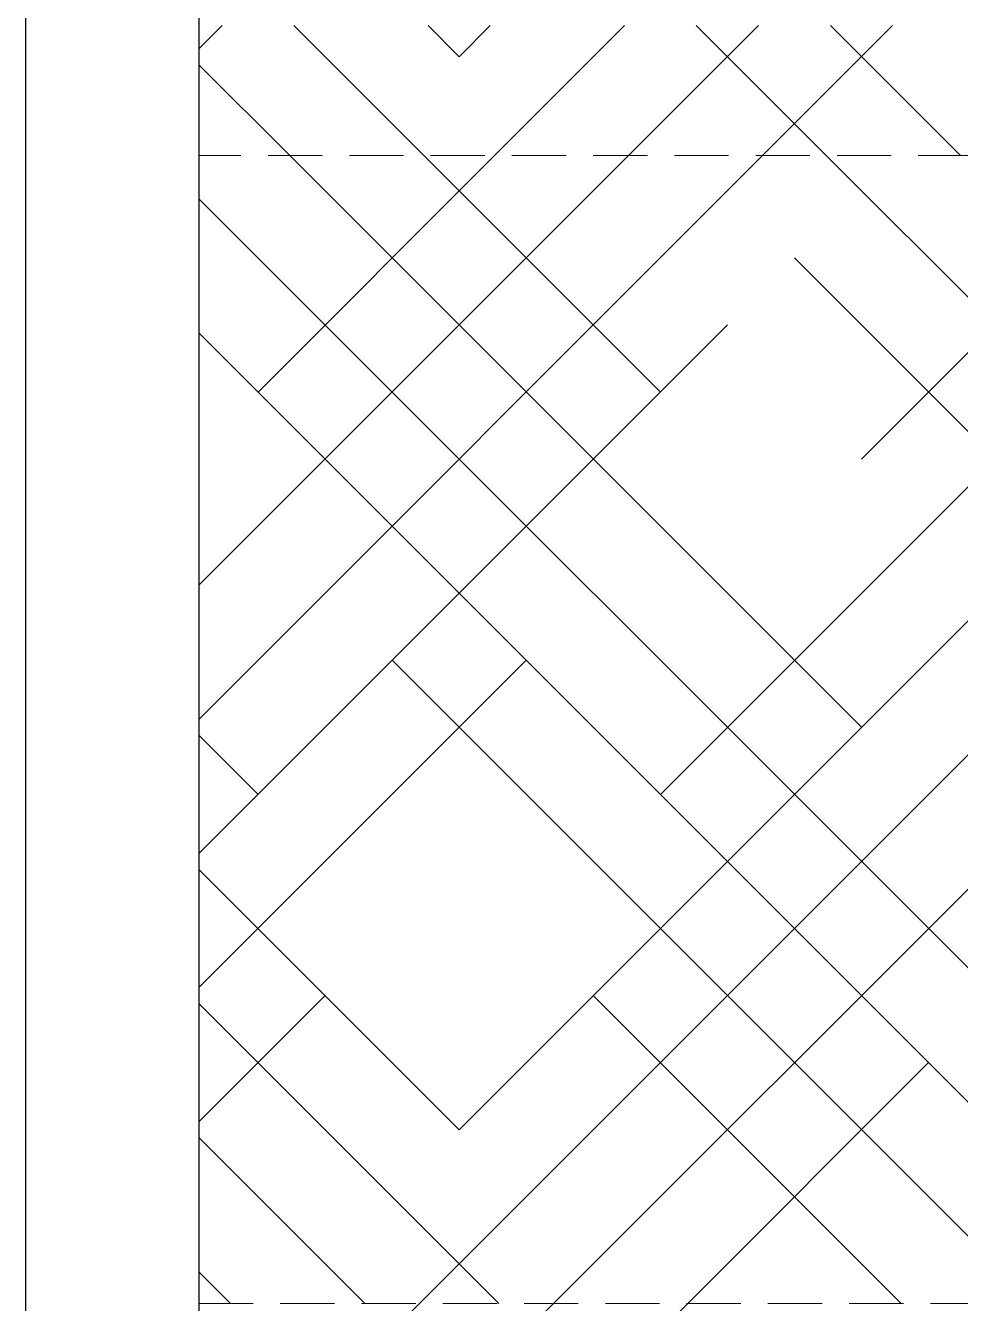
# Model space of a CAD drawing. Header units: millimetres. Extents: x 331487 to 517269, y 198509 to 399936.
# Drawn here: x 382806 to 384962, y 371027 to 373974 of the extents above; entities that cross this region are included whole.
import ezdxf

# ---------------------------------------------------------------- set-up
doc = ezdxf.new("R2010")
doc.units = ezdxf.units.MM
doc.header["$MEASUREMENT"] = 0
doc.linetypes.add('DASHED', pattern=[0.75, 0.5, -0.25])
doc.linetypes.add('DASHED2', pattern=[0.375, 0.25, -0.125])
doc.layers.add('9th_Sunk', color=251, linetype='DASHED', lineweight=5)
doc.layers.add('BEAM', color=1, linetype='Continuous', lineweight=5)
doc.layers.add('COLUMN', color=6, linetype='Continuous')

msp = doc.modelspace()

# ---------------------------------------------------------------- linework, layer by layer
at = {"layer": '9th_Sunk', "linetype": 'Continuous'}
for p, q in [((383205.7, 373920.6), (383259.1, 373974)), ((383724.8, 373674), (383424.8, 373974)), ((383806, 373902.2), (383734.2, 373974)), ((383806, 373902.2), (383877.8, 373974)), ((383887.2, 373674), (384187.2, 373974)), ((384196.6, 373674), (384496.6, 373974)), ((384652.9, 373674), (384352.9, 373974)), ((384505.9, 373674), (384805.9, 373974)), ((384962.3, 373674), (384662.3, 373974)), ((383415.5, 373674), (383205.7, 373883.8)), ((383205.7, 372683.1), (384196.6, 373674)), ((383205.7, 372373.8), (384505.9, 373674)), ((383342, 373128.8), (383887.2, 373674)), ((384734.1, 372355.4), (383415.5, 373674)), ((384270.1, 373128.8), (383724.8, 373674)), ((383806, 371427.3), (386052.7, 373674)), ((384270.1, 372200.7), (385743.3, 373674)), ((386590.2, 371736.7), (384652.9, 373674)), ((384734.1, 372974.1), (385434, 373674)), ((385198.1, 371582), (383205.7, 373574.5)), ((386865.1, 371152.4), (384579.4, 373438.2)), ((383205.7, 372064.4), (384424.7, 373283.5)), ((385444.3, 371026.5), (383205.7, 373265.1)), ((383714.6, 371026.5), (385816.8, 373128.8)), ((383205.7, 371755.1), (383960.7, 372510.1)), ((385134.9, 371026.5), (383651.3, 372510.1)), ((383342, 372200.7), (383205.7, 372337)), ((384023.9, 371026.5), (385352.8, 372355.4)), ((383806, 371427.3), (383205.7, 372027.7)), ((383205.7, 371445.7), (383496.7, 371736.7)), ((383897.5, 371026.5), (383205.7, 371718.3)), ((384825.5, 371026.5), (384115.4, 371736.7)), ((384333.3, 371026.5), (384888.8, 371582)), ((383588.1, 371026.5), (383205.7, 371409)), ((383278.7, 371026.5), (383205.7, 371099.6)), ((383484.6, 370796.5), (383714.6, 371026.5)), ((383793.9, 370796.5), (384023.9, 371026.5)), ((384103.3, 370796.5), (384333.3, 371026.5))]:
    msp.add_line(p, q, dxfattribs=at)
at = {"layer": 'BEAM', "linetype": 'DASHED2', "ltscale": 500}
for p, q in [((386865.1, 373674), (383205.7, 373674)), ((383205.7, 371026.5), (386865.1, 371026.5))]:
    msp.add_line(p, q, dxfattribs=at)
at = {"layer": 'COLUMN'}
for p, q in [((382805.7, 395451.5), (382805.7, 362605.5)), ((383205.7, 395051.5), (383205.7, 362995.9))]:
    msp.add_line(p, q, dxfattribs=at)

doc.saveas('drawing.dxf')
